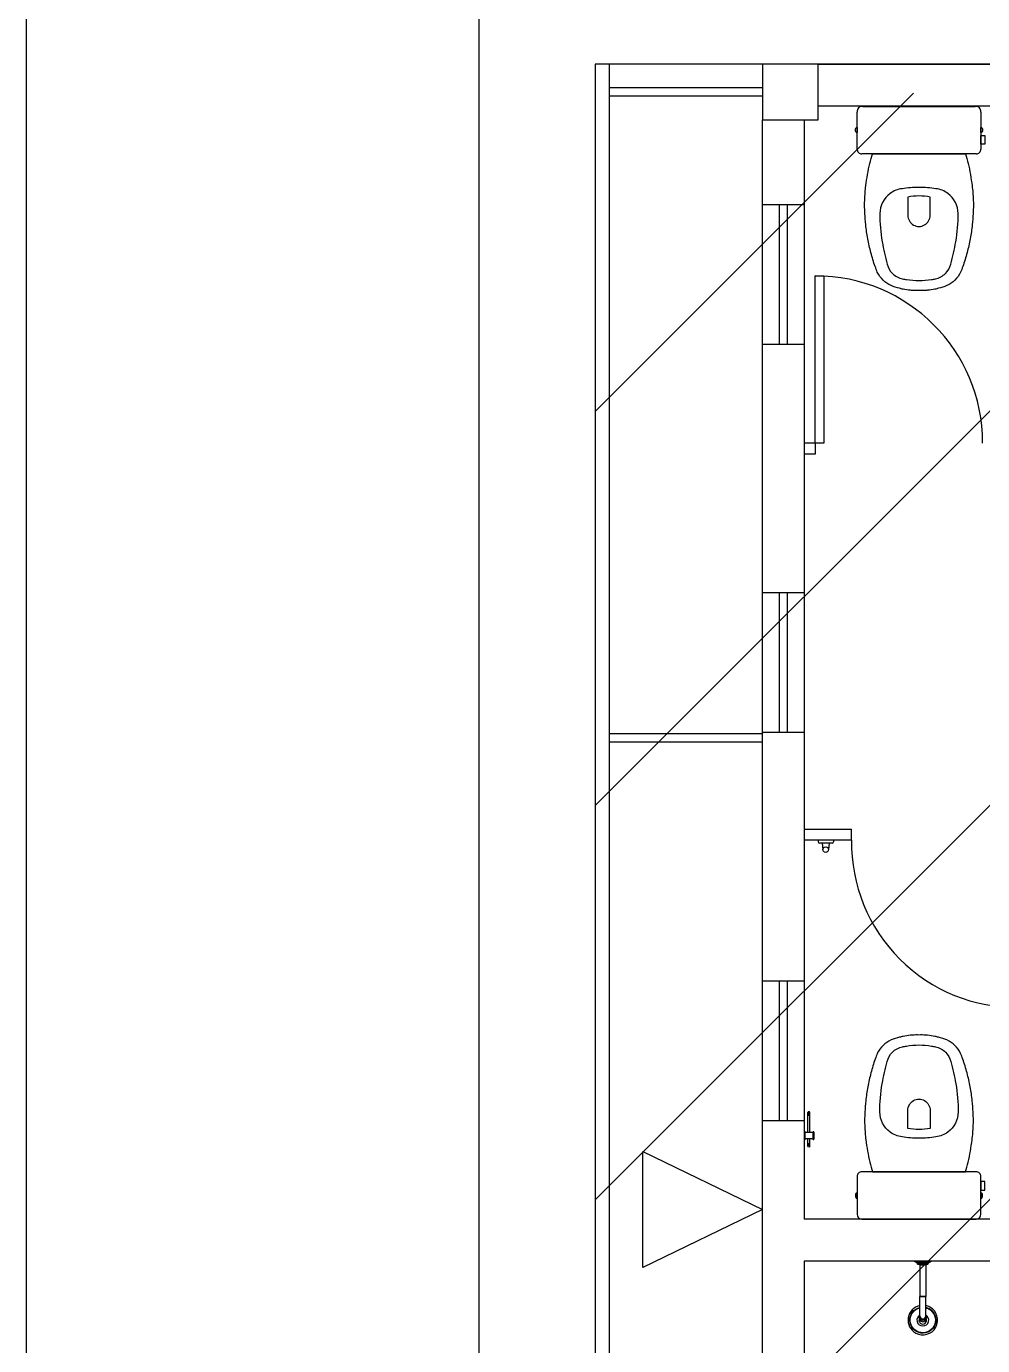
# Model space of a CAD drawing. Header units: millimetres. Extents: x 732 to 1037, y 127 to 299.
# Drawn here: x 731.593 to 735.023, y 288.878 to 293.613 of the extents above; entities that cross this region are included whole.
import ezdxf

# ---------------------------------------------------------------- set-up
doc = ezdxf.new("R2010")
doc.units = ezdxf.units.MM
doc.layers.add('I-ARQ', color=8, linetype='Continuous')

# ---------------------------------------------------------------- blocks, each defined once
blk = doc.blocks.new('A$C4CA24491')
at = {"color": 2}
blk.add_lwpolyline([(12.75, 19.1503), (0, 19.1503), (0, 0.0003), (12.75, 0.0003)], close=True, dxfattribs=at)
at = {"layer": 'I-ARQ', "color": 2}
for p, q in [((0, 17.9031), (1.1424, 19.0455)), ((0, 16.4889), (2.5566, 19.0455)), ((0, 15.0747), (3.9708, 19.0455)), ((0, 13.6605), (5.385, 19.0455))]:
    blk.add_line(p, q, dxfattribs=at)

msp = doc.modelspace()

# ---------------------------------------------------------------- linework, layer by layer
at = {"layer": 'I-ARQ'}
for p, q in [((731.5928, 271.9847), (731.5928, 295.7847)), ((733.216, 295.2725), (733.216, 272.5325)), ((733.6326, 293.4775), (733.6326, 274.3275)), ((733.6826, 293.4775), (733.6326, 293.4775)), ((733.6326, 293.4775), (733.6326, 274.3275)), ((733.6826, 293.4775), (733.6326, 293.4775)), ((733.6326, 293.4775), (733.6326, 274.3275)), ((733.6826, 293.4775), (733.6326, 293.4775)), ((733.6826, 293.4775), (733.6326, 293.4775)), ((733.6826, 293.4775), (733.6826, 274.3275)), ((733.6826, 293.4775), (733.6826, 274.3275)), ((733.6826, 293.4775), (733.6826, 274.3275)), ((734.4326, 293.4775), (734.2326, 293.4775)), ((734.2326, 293.4775), (734.2326, 293.2775)), ((734.4326, 293.4775), (734.2326, 293.4775)), ((734.2326, 293.4775), (734.2326, 293.2775)), ((734.4326, 293.4775), (734.2326, 293.4775)), ((734.2326, 293.4775), (734.2326, 293.2775)), ((734.4326, 293.4775), (734.2326, 293.4775)), ((734.2326, 293.4775), (734.2326, 293.2775)), ((734.4326, 293.4775), (734.2326, 293.4775)), ((734.2326, 293.4775), (734.2326, 293.2775)), ((734.4326, 293.4775), (734.2326, 293.4775)), ((734.2326, 293.4775), (734.2326, 293.2775)), ((734.4326, 293.4775), (734.2326, 293.4775)), ((734.2326, 293.4775), (734.2326, 293.2775)), ((734.4326, 293.4775), (734.2326, 293.4775)), ((734.2326, 293.4775), (734.2326, 293.2775)), ((734.4326, 293.4775), (734.2326, 293.4775)), ((734.2326, 293.4775), (734.2326, 293.2775)), ((734.4326, 293.4775), (734.2326, 293.4775)), ((734.2326, 293.4775), (734.2326, 293.2775)), ((734.4326, 293.4775), (740.3776, 293.4775)), ((734.4326, 293.4775), (740.3776, 293.4775)), ((734.4326, 293.2775), (734.4326, 293.4775)), ((734.4326, 293.2775), (734.4326, 293.4775)), ((734.4326, 293.2775), (734.4326, 293.4775)), ((734.4326, 293.2775), (734.4326, 293.4775)), ((734.4326, 293.2775), (734.4326, 293.4775)), ((734.4326, 293.2775), (734.4326, 293.4775)), ((734.4326, 293.2775), (734.4326, 293.4775)), ((734.4326, 293.2775), (734.4326, 293.4775)), ((734.4326, 293.2775), (734.4326, 293.4775)), ((734.4326, 293.2775), (734.4326, 293.4775)), ((734.2326, 293.3925), (733.6826, 293.3925)), ((734.2326, 293.3925), (733.6826, 293.3925)), ((734.2326, 293.3925), (733.6826, 293.3925)), ((734.2326, 293.3625), (733.6826, 293.3625)), ((734.2326, 293.3625), (733.6826, 293.3625)), ((734.2326, 293.3625), (733.6826, 293.3625)), ((734.4326, 293.3275), (739.3326, 293.3275)), ((734.4326, 293.3275), (739.3326, 293.3275)), ((734.5724, 293.1724), (734.5724, 293.3049)), ((734.5932, 293.3257), (734.9956, 293.3257)), ((735.0164, 293.3049), (735.0164, 293.1724)), ((734.2326, 288.84), (734.2326, 293.2775)), ((734.2326, 293.2775), (734.4326, 293.2775)), ((734.2326, 293.2775), (734.4326, 293.2775)), ((734.2326, 293.2775), (734.4326, 293.2775)), ((734.2326, 293.2775), (734.4326, 293.2775)), ((734.2326, 293.2775), (734.4326, 293.2775)), ((734.2326, 293.2775), (734.4326, 293.2775)), ((734.2326, 293.2775), (734.4326, 293.2775)), ((734.2326, 293.2775), (734.4326, 293.2775)), ((734.2326, 293.2775), (734.4326, 293.2775)), ((734.2326, 293.2775), (734.4326, 293.2775)), ((734.3826, 293.2775), (734.3826, 289.3319)), ((734.9994, 293.1557), (734.5894, 293.1557)), ((734.3826, 292.9725), (734.2326, 292.9725)), ((734.2926, 292.9725), (734.2926, 292.4725)), ((734.3226, 292.4725), (734.3226, 292.9725)), ((734.4226, 292.1175), (734.4226, 292.7175)), ((734.4226, 292.7175), (734.4526, 292.7175)), ((734.4526, 292.7175), (734.4526, 292.1175)), ((734.2326, 292.4725), (734.3826, 292.4725)), ((734.4226, 292.1175), (734.3826, 292.1175)), ((734.4226, 292.1175), (734.4226, 292.0775)), ((734.4526, 292.1175), (734.4226, 292.1175)), ((734.4226, 292.0775), (734.3826, 292.0775)), ((734.3826, 291.5797), (734.2326, 291.5797)), ((734.2926, 291.5797), (734.2926, 291.0797)), ((734.3226, 291.0797), (734.3226, 291.5797)), ((734.2326, 291.0738), (733.6826, 291.0738)), ((734.2326, 291.0738), (733.6826, 291.0738)), ((734.2326, 291.0738), (733.6826, 291.0738)), ((734.2326, 291.0797), (734.3826, 291.0797)), ((734.2326, 291.0438), (733.6826, 291.0438)), ((734.2326, 291.0438), (733.6826, 291.0438)), ((734.2326, 291.0438), (733.6826, 291.0438)), ((734.3826, 290.7319), (734.5526, 290.7319)), ((734.5526, 290.6919), (734.5526, 290.7319)), ((734.5526, 290.6919), (734.3826, 290.6919)), ((734.4327, 290.6919), (734.4327, 290.6869)), ((734.4875, 290.6919), (734.4327, 290.6919)), ((734.4825, 290.6819), (734.4377, 290.6819)), ((734.4474, 290.6819), (734.4499, 290.6585)), ((734.4724, 290.6819), (734.4699, 290.6585)), ((734.4875, 290.6919), (734.4875, 290.6869)), ((734.3826, 290.1869), (734.2326, 290.1869)), ((734.2926, 290.1869), (734.2926, 289.6869)), ((734.3226, 289.6869), (734.3226, 290.1869)), ((734.2326, 289.6869), (734.3826, 289.6869)), ((734.3963, 289.6435), (734.3963, 289.7149)), ((734.3963, 289.7133), (734.4023, 289.7133)), ((734.3963, 289.71), (734.4023, 289.71)), ((734.3963, 289.7049), (734.4023, 289.7049)), ((734.3965, 289.7158), (734.4022, 289.7158)), ((734.4023, 289.6435), (734.4023, 289.7149)), ((734.3846, 289.6469), (734.3846, 289.6169)), ((734.4141, 289.6435), (734.3846, 289.6435)), ((734.4141, 289.6448), (734.4141, 289.619)), ((734.4176, 289.6448), (734.4176, 289.619)), ((734.4141, 289.6204), (734.3846, 289.6204)), ((734.3963, 289.5942), (734.3963, 289.6204)), ((734.3963, 289.6042), (734.4023, 289.6042)), ((734.3963, 289.6002), (734.4023, 289.6002)), ((734.3963, 289.598), (734.4023, 289.598)), ((734.4023, 289.5942), (734.4023, 289.6204)), ((733.8043, 289.5749), (734.2326, 289.3668)), ((733.8043, 289.1587), (733.8043, 289.5749)), ((734.9994, 289.5019), (734.5894, 289.5019)), ((734.5724, 289.4852), (734.5724, 289.3527)), ((735.0164, 289.3527), (735.0164, 289.4852)), ((734.2326, 289.3668), (733.8043, 289.1587)), ((736.8576, 289.3319), (734.3826, 289.3319)), ((734.5932, 289.3319), (734.9956, 289.3319)), ((736.8576, 289.1819), (734.3826, 289.1819)), ((734.3826, 289.1819), (734.3826, 288.84))]:
    msp.add_line(p, q, dxfattribs=at)
for points in [[(734.5724, 293.2497), (734.5724, 293.2317), (734.5695, 293.2317, -0.197763), (734.5693, 293.2318, -0.161404), (734.5664, 293.2408, -0.158802), (734.5693, 293.2496, -0.197763), (734.5695, 293.2497)], [(735.0193, 293.2497, -0.197763), (735.0195, 293.2496, -0.15883), (735.0224, 293.2407, -0.161377), (735.0195, 293.2318, -0.197763), (735.0193, 293.2317), (735.0164, 293.2317), (735.0164, 293.2497)], [(734.9614, 293.1557, 0.003882), (734.9709, 293.1207, -0.024258), (734.9849, 293.0407, -0.02486), (734.9889, 292.9907, -0.033324), (734.9884, 292.9407, -0.02486), (734.9854, 292.9007, -0.012268), (734.9784, 292.8507, -0.015806), (734.9669, 292.8007, -0.026699), (734.9514, 292.7507, -0.021919), (734.9439, 292.7307, -0.174675), (734.8944, 292.6822, -0.045452), (734.8644, 292.6727, -0.022856), (734.8515, 292.6695, -0.041289), (734.8248, 292.6655, -0.039166), (734.8191, 292.6651, -0.012899), (734.8172, 292.6651, -0.04333), (734.7944, 292.6647, -0.04333), (734.7716, 292.6651, -0.052091), (734.764, 292.6655, -0.041289), (734.7373, 292.6695, -0.022856), (734.7244, 292.6727, -0.045452), (734.6944, 292.6822, -0.174675), (734.6449, 292.7307, -0.021919), (734.6374, 292.7507, -0.026699), (734.6219, 292.8007, -0.015806), (734.6104, 292.8507, -0.012268), (734.6034, 292.9007, -0.02486), (734.6004, 292.9407, -0.033324), (734.5999, 292.9907, -0.02486), (734.6039, 293.0407, -0.024258), (734.6179, 293.1207, 0.003882), (734.6274, 293.1557)], [(734.6908, 293.013, 0.234638), (734.6539, 292.9407, 0.044666), (734.6625, 292.8397, 0.031515), (734.6806, 292.7592, 0.151063), (734.6992, 292.7264, 0.148094), (734.7356, 292.7064, 0.031073), (734.7493, 292.7043, 0.035055), (734.7944, 292.7002, 0.035055), (734.8396, 292.7043, 0.031073), (734.8532, 292.7064, 0.148094), (734.8896, 292.7264, 0.151063), (734.9082, 292.7592, 0.031515), (734.9263, 292.8397, 0.044666), (734.9349, 292.9407, 0.234638), (734.898, 293.013, 0.129345), (734.8552, 293.0301, 0.041331), (734.7944, 293.0347, 0.041331), (734.7336, 293.0301, 0.129345)], [(734.9614, 289.5019, -0.003882), (734.9709, 289.5369, 0.024258), (734.9849, 289.6169, 0.02486), (734.9889, 289.6669, 0.033324), (734.9884, 289.7169, 0.02486), (734.9854, 289.7569, 0.012268), (734.9784, 289.8069, 0.015806), (734.9669, 289.8569, 0.026699), (734.9514, 289.9069, 0.021919), (734.9439, 289.9269, 0.174675), (734.8944, 289.9754, 0.045452), (734.8644, 289.9849, 0.022856), (734.8515, 289.9881, 0.041289), (734.8248, 289.9921, 0.039166), (734.8191, 289.9925, 0.012899), (734.8172, 289.9925, 0.04333), (734.7944, 289.9929, 0.04333), (734.7716, 289.9925, 0.052091), (734.764, 289.9921, 0.041289), (734.7373, 289.9881, 0.022856), (734.7244, 289.9849, 0.045452), (734.6944, 289.9754, 0.174675), (734.6449, 289.9269, 0.021919), (734.6374, 289.9069, 0.026699), (734.6219, 289.8569, 0.015806), (734.6104, 289.8069, 0.012268), (734.6034, 289.7569, 0.02486), (734.6004, 289.7169, 0.033324), (734.5999, 289.6669, 0.02486), (734.6039, 289.6169, 0.024258), (734.6179, 289.5369, -0.003882), (734.6274, 289.5019)], [(734.6908, 289.6446, -0.234638), (734.6539, 289.7169, -0.044666), (734.6625, 289.8179, -0.031515), (734.6806, 289.8984, -0.151063), (734.6992, 289.9312, -0.148094), (734.7356, 289.9512, -0.031073), (734.7493, 289.9533, -0.035055), (734.7944, 289.9574, -0.035055), (734.8396, 289.9533, -0.031073), (734.8532, 289.9512, -0.148094), (734.8896, 289.9312, -0.151063), (734.9082, 289.8984, -0.031515), (734.9263, 289.8179, -0.044666), (734.9349, 289.7169, -0.234638), (734.898, 289.6446, -0.129345), (734.8552, 289.6275, -0.041331), (734.7944, 289.6229, -0.041331), (734.7336, 289.6275, -0.129345)], [(734.5724, 289.4079), (734.5724, 289.4259), (734.5695, 289.4259, 0.197763), (734.5693, 289.4258, 0.161404), (734.5664, 289.4168, 0.158802), (734.5693, 289.408, 0.197763), (734.5695, 289.4079)], [(735.0193, 289.4079, 0.197763), (735.0195, 289.408, 0.15883), (735.0224, 289.4168, 0.161377), (735.0195, 289.4258, 0.197763), (735.0193, 289.4259), (735.0164, 289.4259), (735.0164, 289.4079)]]:
    msp.add_lwpolyline(points, format="xyb", close=True, dxfattribs=at)
for points in [[(735.0304, 293.2212), (735.0304, 293.1902), (735.0164, 293.1902), (735.0164, 293.2212)], [(735.0304, 289.4364), (735.0304, 289.4674), (735.0164, 289.4674), (735.0164, 289.4364)], [(734.8352, 289.1789), (734.781, 289.1789), (734.7842, 289.1778), (734.8321, 289.1778)]]:
    msp.add_lwpolyline(points, close=True, dxfattribs=at)
for points in [[(734.7544, 292.9997), (734.7544, 292.9345, 1.002091), (734.8344, 292.9347), (734.8344, 292.9997, 0.054282), (734.7944, 293.004, 0.054282), (734.7544, 292.9997, -1.56536)], [(734.7544, 289.6579), (734.7544, 289.7231, -1.002091), (734.8344, 289.7229), (734.8344, 289.6579, -0.054282), (734.7944, 289.6536, -0.054282), (734.7544, 289.6579, 1.56536)], [(734.781, 289.1789, -0.164371), (734.7772, 289.1819), (734.839, 289.1819, -0.164371), (734.8352, 289.1789)], [(734.789, 289.1717, 0.280777), (734.7842, 289.1778)], [(734.8272, 289.1717, -0.377188), (734.8252, 289.1699), (734.791, 289.1699, -0.377188), (734.789, 289.1717)], [(734.8321, 289.1778, 0.280777), (734.8272, 289.1717)], [(734.7978, 289.022, 0.700978), (734.7827, 288.9234, 1), (734.8335, 289.0165, 0.07613), (734.8184, 289.022)], [(734.8184, 289.0158, -0.06962), (734.8306, 289.0112, -5.480122), (734.7978, 289.0158)], [(734.8184, 289.0158), (734.8184, 289.0144, -0.067971), (734.83, 289.01, -5.429636), (734.7978, 289.0144)], [(734.8184, 288.9885), (734.8184, 289.0141, -0.067551), (734.8298, 289.0097, -5.416932), (734.7978, 289.0141)], [(734.7978, 288.9885, 3.836175), (734.8184, 288.9885)], [(734.7963, 288.9773, 1.802734), (734.8199, 288.9773)], [(734.7963, 288.9755), (734.7963, 288.981, -0.128945), (734.7978, 288.9862)]]:
    msp.add_lwpolyline(points, format="xyb", dxfattribs=at)
for points in [[(734.8272, 289.1717), (734.789, 289.1717)], [(734.7988, 289.1699), (734.7988, 289.1676), (734.7978, 289.1658)], [(734.7978, 289.1699), (734.7978, 289.0543)], [(734.8184, 289.1676), (734.7978, 289.1676)], [(734.8174, 289.1676), (734.7999, 289.1676)], [(734.8174, 289.1699), (734.8174, 289.1676)], [(734.8174, 289.1676), (734.8184, 289.1658)], [(734.8184, 289.1699), (734.8184, 289.0543)], [(734.7957, 289.0543), (734.8205, 289.0543)], [(734.7978, 289.022), (734.7978, 289.0543)], [(734.8184, 289.0543), (734.7978, 289.0543)], [(734.7978, 288.9885), (734.7978, 289.022)], [(734.8184, 289.022), (734.8184, 289.0543)], [(734.8184, 289.0158), (734.8184, 289.022)], [(734.7978, 288.979), (734.7978, 288.9885)], [(734.8184, 288.979), (734.8184, 288.9885)], [(734.8199, 288.9809), (734.8199, 288.9773)], [(734.8199, 288.9773), (734.8199, 288.9755)]]:
    msp.add_lwpolyline(points, dxfattribs=at)
for centre, radius in [((734.4599, 290.6585), 0.01), ((734.3993, 289.5942), 0.003)]:
    msp.add_circle(centre, radius, dxfattribs=at)
for centre, radius, start, end in [((734.5913, 293.3068), 0.019, 84.255, 185.745), ((734.9975, 293.3068), 0.019, 354.255, 95.745), ((734.5888, 293.172), 0.0164, 178.7026, 272.174), ((735, 293.172), 0.0164, 267.826, 1.2974), ((734.4226, 292.1175), 0.6, 0, 90), ((734.4377, 290.6869), 0.005, 180, 270), ((734.4825, 290.6869), 0.005, 270, 0), ((735.1442, 290.6836), 0.5917, 179.1906, 270.8094), ((734.3993, 289.7149), 0.003, 0, 180), ((734.3836, 289.6472), 0.00108, 342.7498, 197.2502), ((734.4158, 289.6444), 0.00182, 13.2763, 166.7237), ((734.3836, 289.6166), 0.00108, 162.7498, 17.2502), ((734.4158, 289.6194), 0.00182, 193.2763, 346.7237), ((734.5888, 289.4856), 0.0164, 87.826, 181.2974), ((735, 289.4856), 0.0164, 358.7026, 92.174), ((734.5913, 289.3508), 0.019, 174.255, 275.745), ((734.9975, 289.3508), 0.019, 264.255, 5.745)]:
    msp.add_arc(centre, radius, start, end, dxfattribs=at)
for centre, major_axis, ratio, start_param, end_param in [((734.8081, 288.9811), (-0.0113, 0), 0.939693, 5.874594, 9.833369), ((734.8081, 288.9811), (-0.0112, 0), 0.939693, 5.895727, 9.812236), ((734.8081, 288.9809), (-0.0118, 0), 0.939693, 6.283156, 9.424748), ((734.8081, 288.9755), (-0.0118, 0), 0.939693, 6.283156, 7.353981), ((734.8081, 288.9809), (-0.0105, 0), 0.939693, 6.083746, 6.283156), ((734.8081, 288.9804), (-0.0105, 0), 0.939693, 6.083746, 6.254788), ((734.8081, 288.9809), (-0.0105, 0), 0.939693, 6.283156, 7.353981), ((734.8081, 288.984), (0.0103, 0), 0.939693, 3.141593, 6.283185), ((734.8081, 288.9755), (-0.0118, 0), 0.939693, 1.070796, 3.141564), ((734.8081, 288.9809), (-0.0105, 0), 0.939693, 1.070796, 3.141564), ((734.8081, 288.9809), (-0.0118, 0), 0.942388, 3.140774, 3.638398), ((734.8081, 288.9809), (-0.0105, 0), 0.939693, 3.141564, 3.341037), ((734.8081, 288.9804), (-0.0105, 0), 0.939693, 3.169992, 3.341037)]:
    msp.add_ellipse(centre, major_axis=major_axis, ratio=ratio, start_param=start_param, end_param=end_param, dxfattribs=at)

# ---------------------------------------------------------------- block references
msp.add_blockref('A$C4CA24491', (733.6326, 274.3273))

doc.saveas('drawing.dxf')
